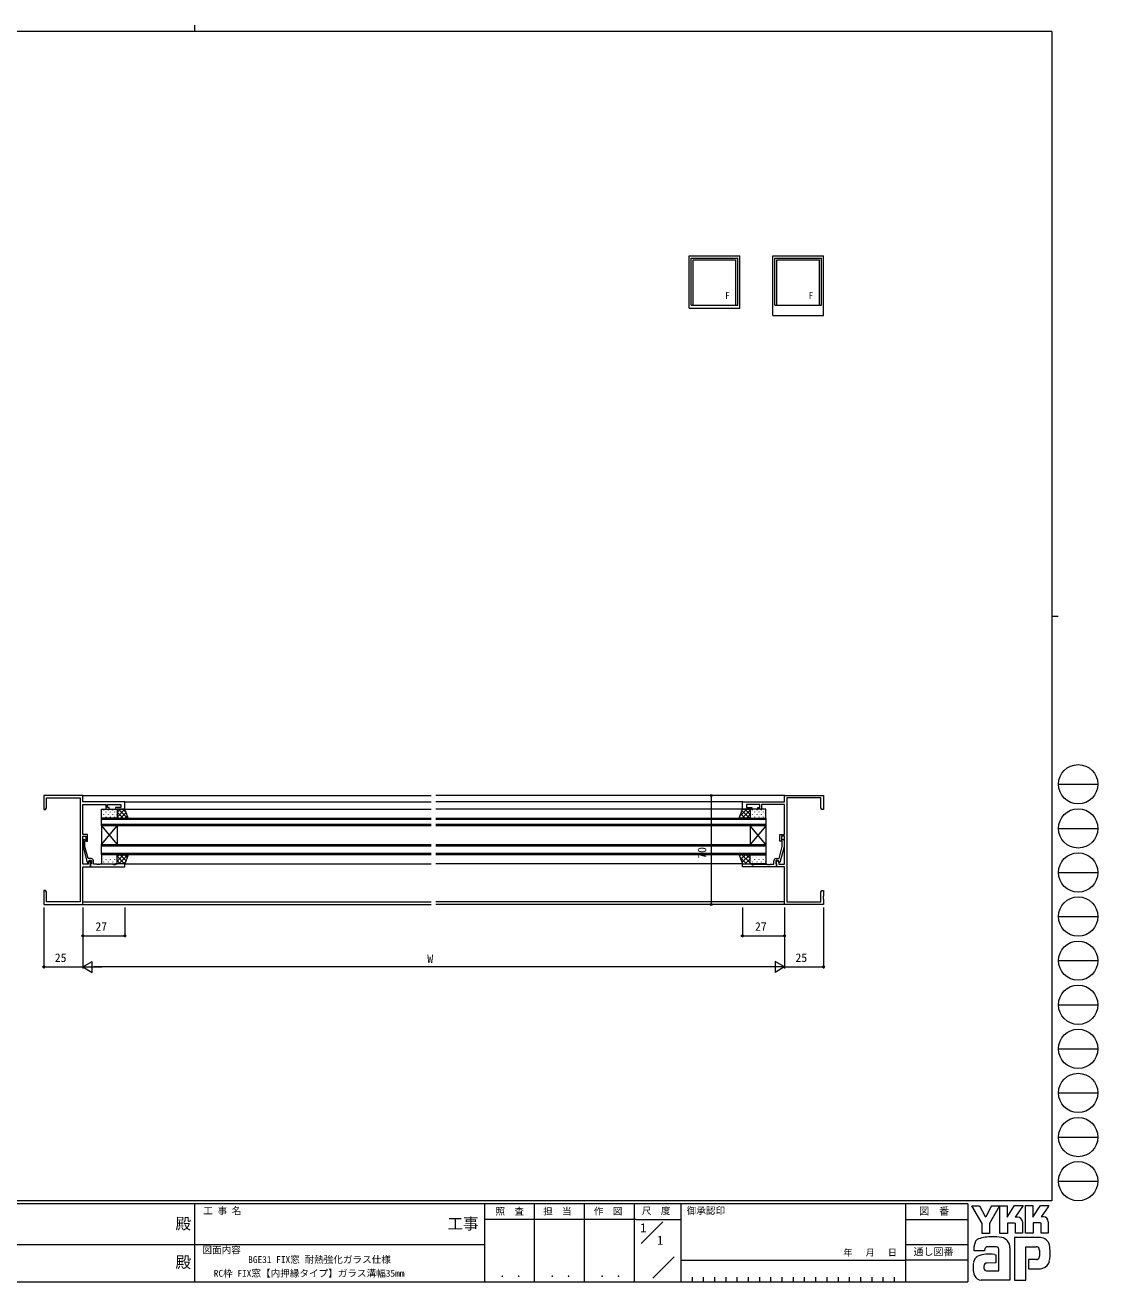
# Model space of a CAD drawing. Units: millimetres, scale not verified. Extents: x -567 to 567, y -403 to 403.
# Drawn here: x -121 to 567, y -403 to 403 of the extents above; entities that cross this region are included whole.
import ezdxf
from ezdxf.enums import TextEntityAlignment as Align

# ---------------------------------------------------------------- set-up
doc = ezdxf.new("R2010")
doc.units = ezdxf.units.MM
doc.header["$LTSCALE"] = 2
doc.layers.add('0-0_0', color=3, linetype='Continuous')
for name, color, linetype, lineweight in [('0-1_USER1', 2, 'Continuous', 9), ('0-2_YKK_ZWAK', 4, 'Continuous', 9), ('0-3_YKK_11', 7, 'Continuous', 9), ('0-4_YKK_12', 6, 'Continuous', 9), ('0-5_YKK_13', 4, 'Continuous', 9), ('0-6_YKK_D', 7, 'Continuous', 9)]:
    doc.layers.add(name, color=color, linetype=linetype, lineweight=lineweight)
doc.styles.add('ＭＳ ゴシック', font='')
doc.styles.get('ＭＳ ゴシック').set_extended_font_data('MS Gothic')

msp = doc.modelspace()

# ---------------------------------------------------------------- linework, layer by layer
at = {"layer": '0-1_USER1'}
for p, q in [((-84.572, -91), (139.228, -91)), ((-57.572, -95.2), (139.228, -95.2)), ((366.028, -91), (142.228, -91)), ((339.028, -95.2), (142.228, -95.2)), ((-57.772, -99.8), (139.228, -99.8)), ((339.228, -99.8), (142.228, -99.8)), ((-72.272, -105.55), (139.228, -105.55)), ((139.228, -106.55), (-72.272, -106.55)), ((-72.272, -109.55), (139.228, -109.55)), ((-72.272, -110.55), (-72.272, -122.55)), ((-72.272, -110.55), (-62.272, -122.55)), ((-72.272, -122.55), (-62.272, -110.55)), ((-62.272, -110.55), (-62.272, -122.55)), ((353.728, -106.55), (142.228, -106.55)), ((142.228, -109.55), (353.728, -109.55)), ((343.728, -110.55), (343.728, -122.55)), ((353.728, -110.55), (343.728, -122.55)), ((353.728, -122.55), (343.728, -110.55)), ((353.728, -110.55), (353.728, -122.55)), ((-72.272, -122.55), (139.228, -122.55)), ((139.228, -123.55), (-72.272, -123.55)), ((-72.272, -128.05), (139.228, -128.05)), ((353.728, -123.55), (142.228, -123.55)), ((142.228, -128.05), (353.728, -128.05)), ((-57.572, -134.8), (139.228, -134.8)), ((339.028, -134.8), (142.228, -134.8)), ((-84.572, -161), (139.228, -161)), ((-84.272, -159.37), (139.228, -159.37)), ((365.728, -159.37), (142.228, -159.37)), ((366.028, -161), (142.228, -161))]:
    msp.add_line(p, q, dxfattribs=at)
for points in [[(139.228, -110.55), (-72.272, -110.55), (-72.272, -105.55)], [(142.228, -105.55), (353.728, -105.55), (353.728, -110.55), (142.228, -110.55)], [(139.228, -129.05), (-72.272, -129.05), (-72.272, -122.55)], [(142.228, -122.55), (353.728, -122.55), (353.728, -129.05), (142.228, -129.05)]]:
    msp.add_lwpolyline(points, dxfattribs=at)
at = {"layer": '0-2_YKK_ZWAK'}
for p, q in [((-70.912, -100.22), (-70.912, -100.42)), ((-70.912, -103.25), (-70.912, -103.45)), ((-69.497, -101.635), (-69.497, -101.835)), ((-69.497, -104.665), (-69.497, -104.865)), ((-68.082, -100.22), (-68.082, -100.42)), ((-68.082, -103.25), (-68.082, -103.45)), ((-66.667, -101.635), (-66.667, -101.835)), ((-66.667, -104.665), (-66.667, -104.865)), ((-65.252, -100.22), (-65.252, -100.42)), ((-65.252, -103.25), (-65.252, -103.45)), ((-63.837, -101.635), (-63.837, -101.835)), ((-63.837, -104.665), (-63.837, -104.865)), ((-62.422, -100.22), (-62.422, -100.42)), ((-62.422, -103.25), (-62.422, -103.45)), ((-60.007, -99.8), (-62.271, -102.063)), ((-57.247, -99.868), (-62.271, -104.892)), ((-58.409, -105.55), (-62.271, -101.689)), ((-61.238, -105.55), (-62.271, -104.517)), ((-55.581, -105.55), (-61.331, -99.8)), ((-56.517, -101.967), (-60.1, -105.55)), ((-56.614, -101.689), (-58.503, -99.8)), ((-55.787, -104.065), (-57.272, -105.55)), ((341.629, -99.8), (337.18, -104.249)), ((340.399, -105.55), (337.675, -102.826)), ((343.228, -105.55), (338.405, -100.727)), ((338.8, -99.8), (338.688, -99.912)), ((343.727, -100.53), (338.707, -105.55)), ((343.727, -103.221), (340.306, -99.8)), ((343.727, -103.358), (341.536, -105.55)), ((343.727, -100.393), (343.135, -99.8)), ((345.098, -100.219), (345.098, -100.419)), ((345.098, -103.249), (345.098, -103.449)), ((346.513, -101.634), (346.513, -101.834)), ((346.513, -104.664), (346.513, -104.864)), ((347.928, -100.219), (347.928, -100.419)), ((347.928, -103.249), (347.928, -103.449)), ((349.343, -101.634), (349.343, -101.834)), ((349.343, -104.664), (349.343, -104.864)), ((350.758, -100.219), (350.758, -100.419)), ((350.758, -103.249), (350.758, -103.449)), ((352.173, -101.634), (352.173, -101.834)), ((352.173, -104.664), (352.173, -104.864)), ((353.588, -100.219), (353.588, -100.419)), ((353.588, -103.249), (353.588, -103.449)), ((337.571, -105.55), (336.945, -104.924)), ((-70.912, -130.52), (-70.912, -130.72)), ((-70.912, -133.55), (-70.912, -133.75)), ((-69.497, -129.05), (-69.497, -129.105)), ((-69.497, -131.935), (-69.497, -132.135)), ((-68.082, -130.52), (-68.082, -130.72)), ((-68.082, -133.55), (-68.082, -133.75)), ((-66.667, -129.05), (-66.667, -129.105)), ((-66.667, -131.935), (-66.667, -132.135)), ((-65.252, -130.52), (-65.252, -130.72)), ((-65.252, -133.55), (-65.252, -133.75)), ((-63.837, -129.05), (-63.837, -129.105)), ((-63.837, -131.935), (-63.837, -132.135)), ((-62.422, -130.52), (-62.422, -130.72)), ((-62.422, -133.55), (-62.422, -133.75)), ((-58.145, -129.05), (-62.271, -133.176)), ((-60.973, -129.05), (-62.271, -130.348)), ((-57.444, -134.8), (-62.271, -129.973)), ((-60.272, -134.8), (-62.271, -132.802)), ((-55.316, -129.05), (-61.066, -134.8)), ((-56.585, -132.83), (-60.365, -129.05)), ((-56.755, -133.317), (-58.238, -134.8)), ((-55.855, -130.731), (-57.537, -129.05)), ((337.835, -129.05), (337.013, -129.872)), ((341.365, -134.8), (337.32, -130.755)), ((340.663, -129.05), (337.743, -131.97)), ((343.727, -134.334), (338.444, -129.05)), ((343.491, -129.05), (338.473, -134.069)), ((343.727, -131.643), (340.57, -134.8)), ((343.727, -131.505), (341.272, -129.05)), ((343.727, -134.471), (343.398, -134.8)), ((345.098, -130.519), (345.098, -130.719)), ((345.098, -133.549), (345.098, -133.749)), ((346.513, -129.05), (346.513, -129.104)), ((346.513, -131.934), (346.513, -132.134)), ((347.928, -130.519), (347.928, -130.719)), ((347.928, -133.549), (347.928, -133.749)), ((349.343, -129.05), (349.343, -129.104)), ((349.343, -131.934), (349.343, -132.134)), ((350.758, -130.519), (350.758, -130.719)), ((350.758, -133.549), (350.758, -133.749)), ((352.173, -129.05), (352.173, -129.104)), ((352.173, -131.934), (352.173, -132.134)), ((353.588, -130.519), (353.588, -130.719)), ((353.588, -133.549), (353.588, -133.749))]:
    msp.add_line(p, q, dxfattribs=at)
for points in [[(-62.271, -99.8), (-62.271, -105.55), (-72.271, -105.55), (-72.271, -99.8)], [(-62.271, -105.55), (-55.271, -105.55), (-57.271, -99.8), (-62.271, -99.8)], [(343.727, -105.55), (336.727, -105.55), (338.727, -99.8), (343.727, -99.8)], [(343.727, -99.8), (343.727, -105.55), (353.727, -105.55), (353.727, -99.8)], [(-62.271, -134.8), (-62.271, -129.05), (-72.271, -129.05), (-72.271, -134.8)], [(-62.271, -129.05), (-55.271, -129.05), (-57.271, -134.8), (-62.271, -134.8)], [(343.727, -129.05), (336.727, -129.05), (338.727, -134.8), (343.727, -134.8)], [(343.727, -134.8), (343.727, -129.05), (353.727, -129.05), (353.727, -134.8)]]:
    msp.add_lwpolyline(points, close=True, dxfattribs=at)
at = {"layer": '0-3_YKK_11'}
for points in [[(-63.272, -99.8), (-57.272, -99.8), (-57.272, -95.2), (-84.272, -95.2), (-84.272, -91), (-109.272, -91), (-109.272, -100), (-108.272, -100), (-107.642, -98.909), (-107.642, -92.63), (-85.902, -92.63)], [(-85.902, -92.63), (-85.902, -159.37), (-107.642, -159.37), (-107.642, -153.091), (-108.272, -152), (-109.272, -152), (-109.272, -155.542), (-109.152, -155.725), (-109.152, -156.275), (-109.272, -156.458), (-109.272, -156.542), (-109.152, -156.725), (-109.152, -157.275), (-109.272, -157.458), (-109.272, -161), (-84.272, -161), (-84.272, -136.8), (-79.272, -136.8), (-79.272, -132.8), (-80.072, -132.8), (-80.572, -133.666), (-80.572, -135.17), (-84.272, -135.17), (-84.272, -117.1), (-82.272, -117.1), (-82.272, -120.3), (-81.272, -120.3), (-81.272, -116.1), (-84.272, -116.1), (-84.272, -96.83), (-69.472, -96.83), (-69.472, -99.8), (-67.272, -99.8), (-67.272, -98.8), (-68.472, -98.8), (-68.472, -96.83), (-59.972, -96.83), (-59.972, -98.8), (-63.272, -98.8), (-63.272, -99.8)], [(344.728, -99.8), (338.728, -99.8), (338.728, -95.2), (365.728, -95.2), (365.728, -91), (390.728, -91), (390.728, -100), (389.728, -100), (389.098, -98.909), (389.098, -92.63), (367.358, -92.63)], [(367.358, -92.63), (367.358, -159.37), (389.098, -159.37), (389.098, -153.091), (389.728, -152), (390.728, -152), (390.728, -155.542), (390.608, -155.725), (390.608, -156.275), (390.728, -156.458), (390.728, -156.542), (390.608, -156.725), (390.608, -157.275), (390.728, -157.458), (390.728, -161), (365.728, -161), (365.728, -136.8), (360.728, -136.8), (360.728, -132.8), (361.528, -132.8), (362.028, -133.666), (362.028, -135.17), (365.728, -135.17), (365.728, -117.1), (363.728, -117.1), (363.728, -120.3), (362.728, -120.3), (362.728, -116.1), (365.728, -116.1), (365.728, -96.83), (350.928, -96.83), (350.928, -99.8), (348.728, -99.8), (348.728, -98.8), (349.928, -98.8), (349.928, -96.83), (341.428, -96.83), (341.428, -98.8), (344.728, -98.8), (344.728, -99.8)], [(-78.972, -131.5), (-80.792, -131.5), (-82.872, -123.739), (-82.872, -120.449), (-82.447, -120.024), (-83.296, -119.176), (-84.072, -119.951), (-84.072, -123.897), (-81.364, -134), (-80.764, -134), (-80.072, -132.8), (-78.772, -132.8), (-78.772, -134.6), (-78.972, -134.8), (-79.272, -135.1), (-79.272, -136.8)], [(360.428, -131.5), (362.249, -131.5), (364.328, -123.739), (364.328, -120.449), (363.904, -120.024), (364.753, -119.176), (365.528, -119.951), (365.528, -123.897), (362.821, -134), (362.221, -134), (361.528, -132.8), (360.228, -132.8), (360.228, -134.6), (360.428, -134.8), (360.728, -135.1), (360.728, -136.8)], [(-79.272, -136.8), (-57.272, -136.8), (-57.272, -134.8), (-63.272, -134.8), (-63.272, -135.5), (-64.272, -135.5), (-65.178, -135.17), (-73.313, -135.17), (-73.497, -135.29), (-74.047, -135.29), (-74.23, -135.17), (-74.313, -135.17), (-74.497, -135.29), (-75.047, -135.29), (-75.23, -135.17), (-77.472, -135.17), (-77.472, -133)], [(360.728, -136.8), (338.728, -136.8), (338.728, -134.8), (344.728, -134.8), (344.728, -135.5), (345.728, -135.5), (346.635, -135.17), (354.77, -135.17), (354.953, -135.29), (355.503, -135.29), (355.687, -135.17), (355.77, -135.17), (355.953, -135.29), (356.503, -135.29), (356.687, -135.17), (358.928, -135.17), (358.928, -133)]]:
    msp.add_lwpolyline(points, dxfattribs=at)
for centre, start, end in [((-78.972, -133), 0.00001, 89.99999), ((360.428, -133), 90.00001, 179.99999)]:
    msp.add_arc(centre, 1.5, start, end, dxfattribs=at)
at = {"layer": '0-4_YKK_12'}
for p, q in [((336.728, -91), (317.728, -91)), ((318.728, -91), (318.728, -161)), ((336.728, -161), (317.728, -161)), ((-109.272, -163), (-109.272, -202)), ((-84.272, -163), (-84.272, -202)), ((-84.272, -163), (-84.272, -202)), ((-84.272, -163), (-84.272, -182)), ((-57.272, -163), (-57.272, -182)), ((338.728, -163), (338.728, -182)), ((365.728, -163), (365.728, -202)), ((365.728, -163), (365.728, -202)), ((365.728, -163), (365.728, -182)), ((390.728, -163), (390.728, -202)), ((-84.272, -181), (-57.272, -181)), ((338.728, -181), (365.728, -181)), ((-109.272, -201), (-84.272, -201)), ((-84.272, -201), (-78.209, -197.5)), ((-84.272, -201), (-78.209, -204.5)), ((-84.272, -201), (-72.147, -201)), ((-78.209, -204.5), (-78.209, -197.5)), ((358.728, -201), (-77.272, -201)), ((365.728, -201), (353.604, -201)), ((365.728, -201), (359.666, -197.5)), ((359.666, -197.5), (359.666, -204.5)), ((365.728, -201), (359.666, -204.5)), ((365.728, -201), (390.728, -201))]:
    msp.add_line(p, q, dxfattribs=at)
for centre in [(318.728, -91), (318.728, -161), (-84.272, -181), (-57.272, -181), (338.728, -181), (365.728, -181), (-109.272, -201), (390.728, -201)]:
    msp.add_circle(centre, 0.637, dxfattribs=at)
at = {"layer": '0-5_YKK_13'}
for p, q in [((304.685, 255), (337.185, 255)), ((304.685, 221.5), (304.685, 255)), ((305.935, 253.5), (335.935, 253.5)), ((305.935, 223.5), (305.935, 253.5)), ((307.285, 252.4), (334.585, 252.4)), ((307.285, 223.5), (307.285, 252.4)), ((334.585, 223.5), (334.585, 252.4)), ((358.228, 255), (390.728, 255)), ((358.228, 216.75), (358.228, 255)), ((359.478, 253.5), (389.478, 253.5)), ((359.478, 223.5), (359.478, 253.5)), ((360.828, 252.4), (388.128, 252.4)), ((360.828, 223.5), (360.828, 252.4)), ((388.128, 223.5), (388.128, 252.4))]:
    msp.add_line(p, q, dxfattribs=at)
for points in [[(304.685, 221.5), (337.185, 221.5), (337.185, 255)], [(305.935, 223.5), (335.935, 223.5), (335.935, 253.5)], [(358.228, 216.75), (390.728, 216.75), (390.728, 255)], [(359.478, 223.5), (389.478, 223.5), (389.478, 253.5)]]:
    msp.add_lwpolyline(points, dxfattribs=at)
at = {"layer": '0-6_YKK_D'}
for p, q in [((-12.706, 403), (-12.706, 399)), ((537.274, 399), (-562.726, 399)), ((537.274, 399), (537.274, -351)), ((537.274, 24), (541.274, 24)), ((541.526, -83.88), (566.726, -83.88)), ((541.526, -112.16), (566.726, -112.16)), ((541.526, -140.44), (566.726, -140.44)), ((541.526, -168.72), (566.726, -168.72)), ((541.526, -197), (566.726, -197)), ((541.526, -225.28), (566.726, -225.28)), ((541.526, -253.56), (566.726, -253.56)), ((541.526, -281.84), (566.726, -281.84)), ((541.526, -310.12), (566.726, -310.12)), ((541.526, -338.4), (566.726, -338.4)), ((537.274, -351), (-562.726, -351)), ((483.274, -353), (-562.726, -353)), ((-12.726, -353), (-12.726, -403)), ((173.274, -353), (173.274, -403)), ((205.274, -353), (205.274, -403)), ((237.274, -353), (237.274, -403)), ((269.274, -353), (269.274, -403)), ((299.274, -353), (299.274, -403)), ((443.274, -353), (443.274, -403)), ((483.274, -353), (483.274, -403)), ((492.462, -365.569), (485.898, -354.294)), ((485.898, -354.294), (490.918, -354.294)), ((490.918, -354.294), (494.509, -361.013)), ((498.468, -354.14), (494.818, -361.245)), ((503.648, -354.14), (497.173, -365.608)), ((498.468, -354.14), (503.648, -354.14)), ((503.931, -371.902), (503.931, -354.178)), ((503.931, -354.178), (508.526, -354.178)), ((508.526, -361.462), (513.352, -354.101)), ((508.526, -354.178), (508.526, -361.462)), ((513.352, -354.101), (518.817, -354.101)), ((518.817, -354.101), (513.76, -361.438)), ((520.38, -371.748), (520.38, -354.024)), ((520.38, -354.024), (525.052, -354.024)), ((525.052, -361.441), (529.956, -354.024)), ((525.052, -354.024), (525.052, -361.441)), ((529.956, -354.024), (535.362, -354.024)), ((535.362, -354.024), (534.822, -354.951)), ((494.509, -361.013), (494.818, -361.245)), ((515.244, -361.438), (513.76, -361.438)), ((534.822, -354.951), (530.362, -361.322)), ((531.846, -361.322), (530.362, -361.322)), ((270.68, -362.999), (173.274, -362.999)), ((270.68, -362.999), (299.274, -362.999)), ((273.803, -378.337), (287.65, -364.49)), ((443.274, -363), (483.274, -363)), ((492.462, -371.941), (492.462, -365.569)), ((497.173, -365.608), (497.173, -371.941)), ((513.236, -365.26), (508.68, -365.26)), ((508.68, -365.26), (508.68, -371.902)), ((513.854, -365.492), (513.236, -365.26)), ((513.854, -371.786), (513.854, -365.492)), ((518.333, -364.527), (518.333, -371.786)), ((530.42, -371.709), (530.42, -365.453)), ((534.937, -364.527), (534.937, -371.709)), ((497.173, -371.941), (492.462, -371.941)), ((508.68, -371.902), (503.931, -371.902)), ((513.314, -374.566), (513.314, -401.866)), ((529.879, -374.566), (513.314, -374.566)), ((518.333, -371.786), (513.854, -371.786)), ((525.245, -371.748), (520.38, -371.748)), ((530.42, -371.637), (530.492, -371.709)), ((534.937, -371.709), (530.42, -371.709)), ((-194.726, -378.999), (-10.726, -378.999)), ((-10.726, -378.999), (173.274, -378.999)), ((443.274, -378.999), (483.274, -378.999)), ((501.768, -380.436), (496.486, -380.536)), ((500.378, -385.533), (501.382, -385.764)), ((501.382, -385.764), (501.382, -390.9)), ((503.313, -395.958), (503.313, -382.057)), ((510.302, -380.976), (510.302, -401.828)), ((520.496, -401.866), (520.496, -380.513)), ((520.496, -380.513), (527.137, -380.513)), ((529.236, -382.652), (529.261, -386.415)), ((281.377, -400.636), (294.983, -387.03)), ((299.274, -389), (443.274, -389)), ((483.274, -388.999), (443.274, -388.999)), ((501.382, -390.9), (495.676, -390.907)), ((527.292, -388.699), (522.234, -388.699)), ((522.234, -388.699), (522.234, -394.607)), ((522.234, -394.607), (529.84, -394.607)), ((529.84, -394.607), (531.385, -394.259)), ((-562.726, -403), (483.274, -403)), ((306.474, -400), (306.474, -403)), ((313.674, -400), (313.674, -403)), ((320.874, -400), (320.874, -403)), ((328.074, -400), (328.074, -403)), ((335.274, -400), (335.274, -403)), ((342.474, -400), (342.474, -403)), ((349.674, -400), (349.674, -403)), ((356.874, -400), (356.874, -403)), ((364.074, -400), (364.074, -403)), ((371.274, -400), (371.274, -403)), ((378.474, -400), (378.474, -403)), ((385.674, -400), (385.674, -403)), ((392.874, -400), (392.874, -403)), ((400.074, -400), (400.074, -403)), ((407.274, -400), (407.274, -403)), ((414.474, -400), (414.474, -403)), ((421.674, -400), (421.674, -403)), ((428.874, -400), (428.874, -403)), ((436.074, -400), (436.074, -403)), ((494.084, -401.944), (491.96, -401.944)), ((509.838, -401.905), (494.084, -401.944)), ((495.281, -395.958), (503.313, -395.958)), ((502.695, -395.958), (503.197, -395.958)), ((503.313, -395.957), (503.314, -395.958)), ((510.302, -401.828), (509.838, -401.905)), ((513.314, -401.866), (519.376, -401.866)), ((519.376, -401.866), (520.496, -401.866))]:
    msp.add_line(p, q, dxfattribs=at)
for points in [[(530.42, -365.453), (529.802, -365.222), (525.245, -365.222), (525.245, -371.748)], [(494.084, -383.1), (487.443, -383.1), (487.443, -380.344)]]:
    msp.add_lwpolyline(points, dxfattribs=at)
for centre in [(554.126, -83.88), (554.126, -112.16), (554.126, -140.44), (554.126, -168.72), (554.126, -197), (554.126, -225.28), (554.126, -253.56), (554.126, -281.84), (554.126, -310.12), (554.126, -338.4)]:
    msp.add_circle(centre, 12.6, dxfattribs=at)
for centre, radius, start, end in [((515.244, -364.527), 3.089, 0.00166, 89.99604), ((531.846, -364.411), 3.089, 0.00166, 89.99604), ((494.644, -380.38), 7.196, 158.41083, 179.71775), ((491.283, -378.793), 3.491, 109.02127, 161.51264), ((498.591, -399.287), 25.257, 89.89165, 109.30848), ((499.333, -403.662), 29.64, 78.7801, 91.46938), ((504.032, -380.852), 6.355, 40.66422, 80.31694), ((503.715, -380.836), 6.588, 358.78059, 38.76563), ((529.662, -380.772), 6.202, 14.44572, 87.08746), ((492.455, -391.468), 5.583, 121.82711, 169.08475), ((496.874, -404.22), 19.013, 79.38098, 112.05825), ((497.096, -383.01), 3.013, 138.46382, 181.71359), ((496.295, -382.958), 2.43, 85.50551, 126.78038), ((501.068, -382.649), 2.321, 14.7552, 72.44995), ((527.366, -382.256), 1.756, 16.43123, 96.91661), ((524.033, -383.297), 5.248, 4.93423, 17.03552), ((524.002, -385.916), 5.281, 343.6902, 354.75362), ((506.368, -384.696), 29.8, 350.99027, 10.67625), ((502.487, -393.564), 15.832, 168.76372, 199.80079), ((496.963, -393.469), 3.384, 171.08203, 216.71923), ((495.688, -392.97), 2.064, 90.33953, 178.03639), ((527.293, -386.834), 1.865, 269.95468, 342.90145), ((529.752, -388.35), 6.13, 285.44291, 349.90448), ((492.474, -396.489), 5.461, 207.31435, 263.59464), ((495.631, -393.807), 2.18, 230.9728, 260.75491)]:
    msp.add_arc(centre, radius, start, end, dxfattribs=at)

# ---------------------------------------------------------------- texts
at = {"layer": '0-0_0', "style": 'ＭＳ ゴシック'}
for s, height, p in [('1', 5.865, (273.274, -372.999)), ('1', 5.865, (284.036, -380.999)), ('BGE31 FIX窓 耐熱強化ガラス仕様', 4.399, (21.813, -392.213)), ('RC枠 FIX窓【内押縁タイプ】ガラス溝幅35mm', 4.399, (-0.273, -401.035))]:
    msp.add_text(s, height=height, dxfattribs=at).set_placement(p, align=Align.BOTTOM_LEFT)
at = {"layer": '0-4_YKK_12', "style": 'ＭＳ ゴシック'}
msp.add_text('70', height=5.499, rotation=90, dxfattribs=at).set_placement((317.228, -131.625), align=Align.BOTTOM_LEFT)
for s, p in [('27', (-76.162, -179.5)), ('27', (346.838, -179.5)), ('25', (-102.226, -199.5)), ('W', (136.68, -200.2)), ('25', (372.774, -199.5))]:
    msp.add_text(s, height=5.499, dxfattribs=at).set_placement(p, align=Align.BOTTOM_LEFT)
at = {"layer": '0-5_YKK_13', "style": 'ＭＳ ゴシック'}
for p in [(327.68, 226.105), (381.224, 226.105)]:
    msp.add_text('F', height=4.399, dxfattribs=at).set_placement(p, align=Align.BOTTOM_LEFT)
at = {"layer": '0-6_YKK_D', "style": 'ＭＳ ゴシック'}
for s, height, p in [('工 事 名', 4.399, (-6.994, -360.904)), ('尺  度', 4.399, (274.292, -360.91)), ('御承認印', 4.399, (303.084, -360.904)), ('殿', 7.331, (-24.843, -371.509)), ('工事', 7.331, (149.605, -371.509)), ('照  査', 4.399, (180.401, -361.258)), ('担  当', 4.399, (210.923, -361.258)), ('作  図', 4.399, (243.445, -361.232)), ('図\u3000番', 4.692, (452.128, -361.374)), ('殿', 7.331, (-24.843, -396.254)), ('図面内容', 4.399, (-7.558, -386.069)), ('年   月   日', 4.147, (403.526, -387.527)), ('通し図番', 4.692, (448.529, -387.406)), (' ． ．', 5.132, (179.638, -401.494)), (' ． ．', 5.132, (211.638, -401.494)), (' ． ．', 5.132, (243.638, -401.494))]:
    msp.add_text(s, height=height, dxfattribs=at).set_placement(p, align=Align.BOTTOM_LEFT)

doc.saveas('drawing.dxf')
